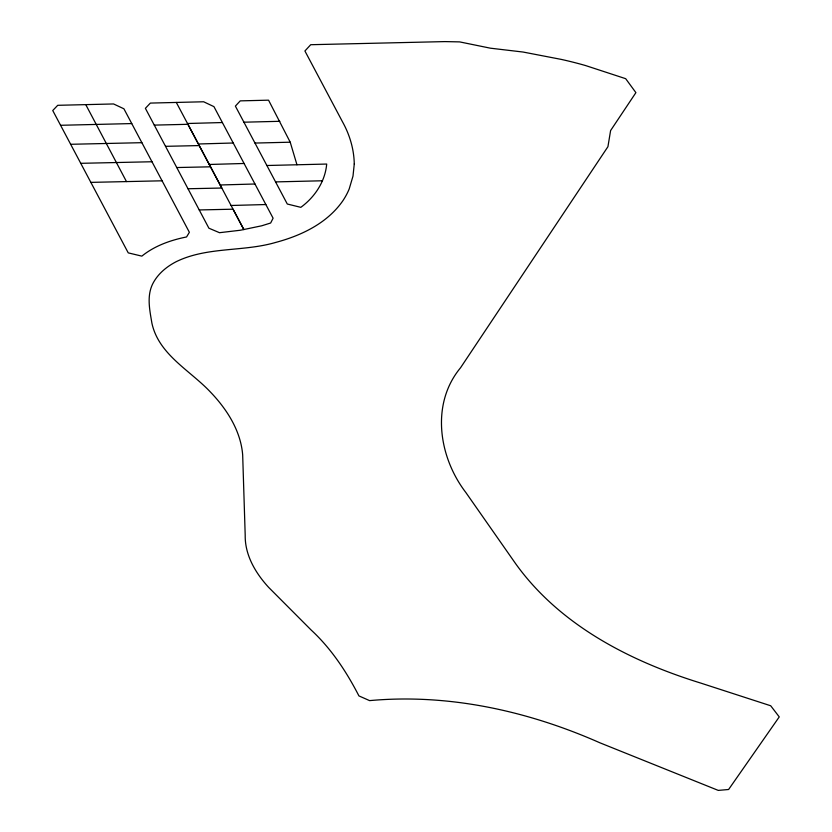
<?xml version="1.0" encoding="UTF-8"?>
<svg xmlns="http://www.w3.org/2000/svg" width="832" height="832" viewBox="0 0 832 832"><rect width="100%" height="100%" fill="white"/><g stroke="black" fill="none" stroke-linecap="round" stroke-linejoin="round"><path stroke-width="1.25" d="M266.874 165.506L326.695 164.05C325.166 181.532 314.798 197.142 300.82 207.334L287.29 204.017L235.383 106.111L240.24 100.87L268.559 100.173L290.222 142.199L296.962 164.778M233.23 143L198.39 143.988L176.311 102.44L150.353 103.085L145.392 108.337L208.905 228.207L219.502 232.7L240.417 230.235L261.716 225.794L270.65 223.007L273.104 218.213L213.949 106.642L203.653 101.774L176.311 102.44M222.373 122.543L187.491 123.5L209.279 164.476L244.067 163.478M220.178 184.985L254.946 183.997M231.067 205.483L265.845 204.537M85.769 104.634L113.568 103.958L123.916 108.794L189.374 232.294L186.566 236.954C170.591 240.157 154.638 245.783 141.846 256.131L128.242 252.876L52.749 110.531L57.73 105.31L85.769 104.634L126.474 181.594L162.084 180.804M243.911 122.2L279.833 121.306M254.966 143.062L290.222 142.199M131.758 123.573L60.57 125.289M154.284 125.112L187.918 124.301M275.558 181.906L322.421 180.773M70.658 144.29L141.877 142.678M165.526 146.328L199.222 145.579L221.801 188.032L188.001 188.75M80.766 163.322L151.986 161.751M176.769 167.544L210.517 166.816M90.886 182.374L126.474 181.594M199.222 209.945L233.054 209.196L243.89 229.622L209.279 164.476M354.266 163.977L352.997 176.103L349.18 189.01A200.179 113.381 15.5 0 1 342.659 201.053C327.018 223.361 301.246 235.622 275.6 242.455C243.027 251.982 207.002 246.522 176.041 261.768C166.265 266.843 157.352 274.31 152.464 284.357C146.661 296.629 149.802 310.502 151.913 323.211C158.714 354.723 190.226 370.396 210.683 392.309A181.875 103.012 15.5 0 1 222.706 406.474C233.282 420.576 241.301 437.185 242.674 454.958L245.201 535.236C244.847 555.162 255.622 573.206 268.715 587.444L311.158 630.032C331.271 648.617 346.466 671.684 358.925 695.906L369.595 700.617C448.521 693.389 527.852 710.923 599.872 742.789L718.276 790.4L728.603 789.495L779.251 716.903L770.713 705.775L701.054 683.176C630.146 661.315 559.437 625.04 515.403 563.358L465.847 492.502C438.766 457.215 430.477 403.936 460.554 367.754L607.932 146.692L610.605 130.562L635.898 92.643L625.685 78.686L585.53 65.541A229.258 129.854 15.5 0 0 561.288 59.405L523.099 52.042L490.391 48.183L459.628 41.891L444.86 41.6L310.71 44.71L304.918 50.991L342.503 121.826C349.69 134.701 354.006 149.198 354.266 163.977"/></g></svg>
